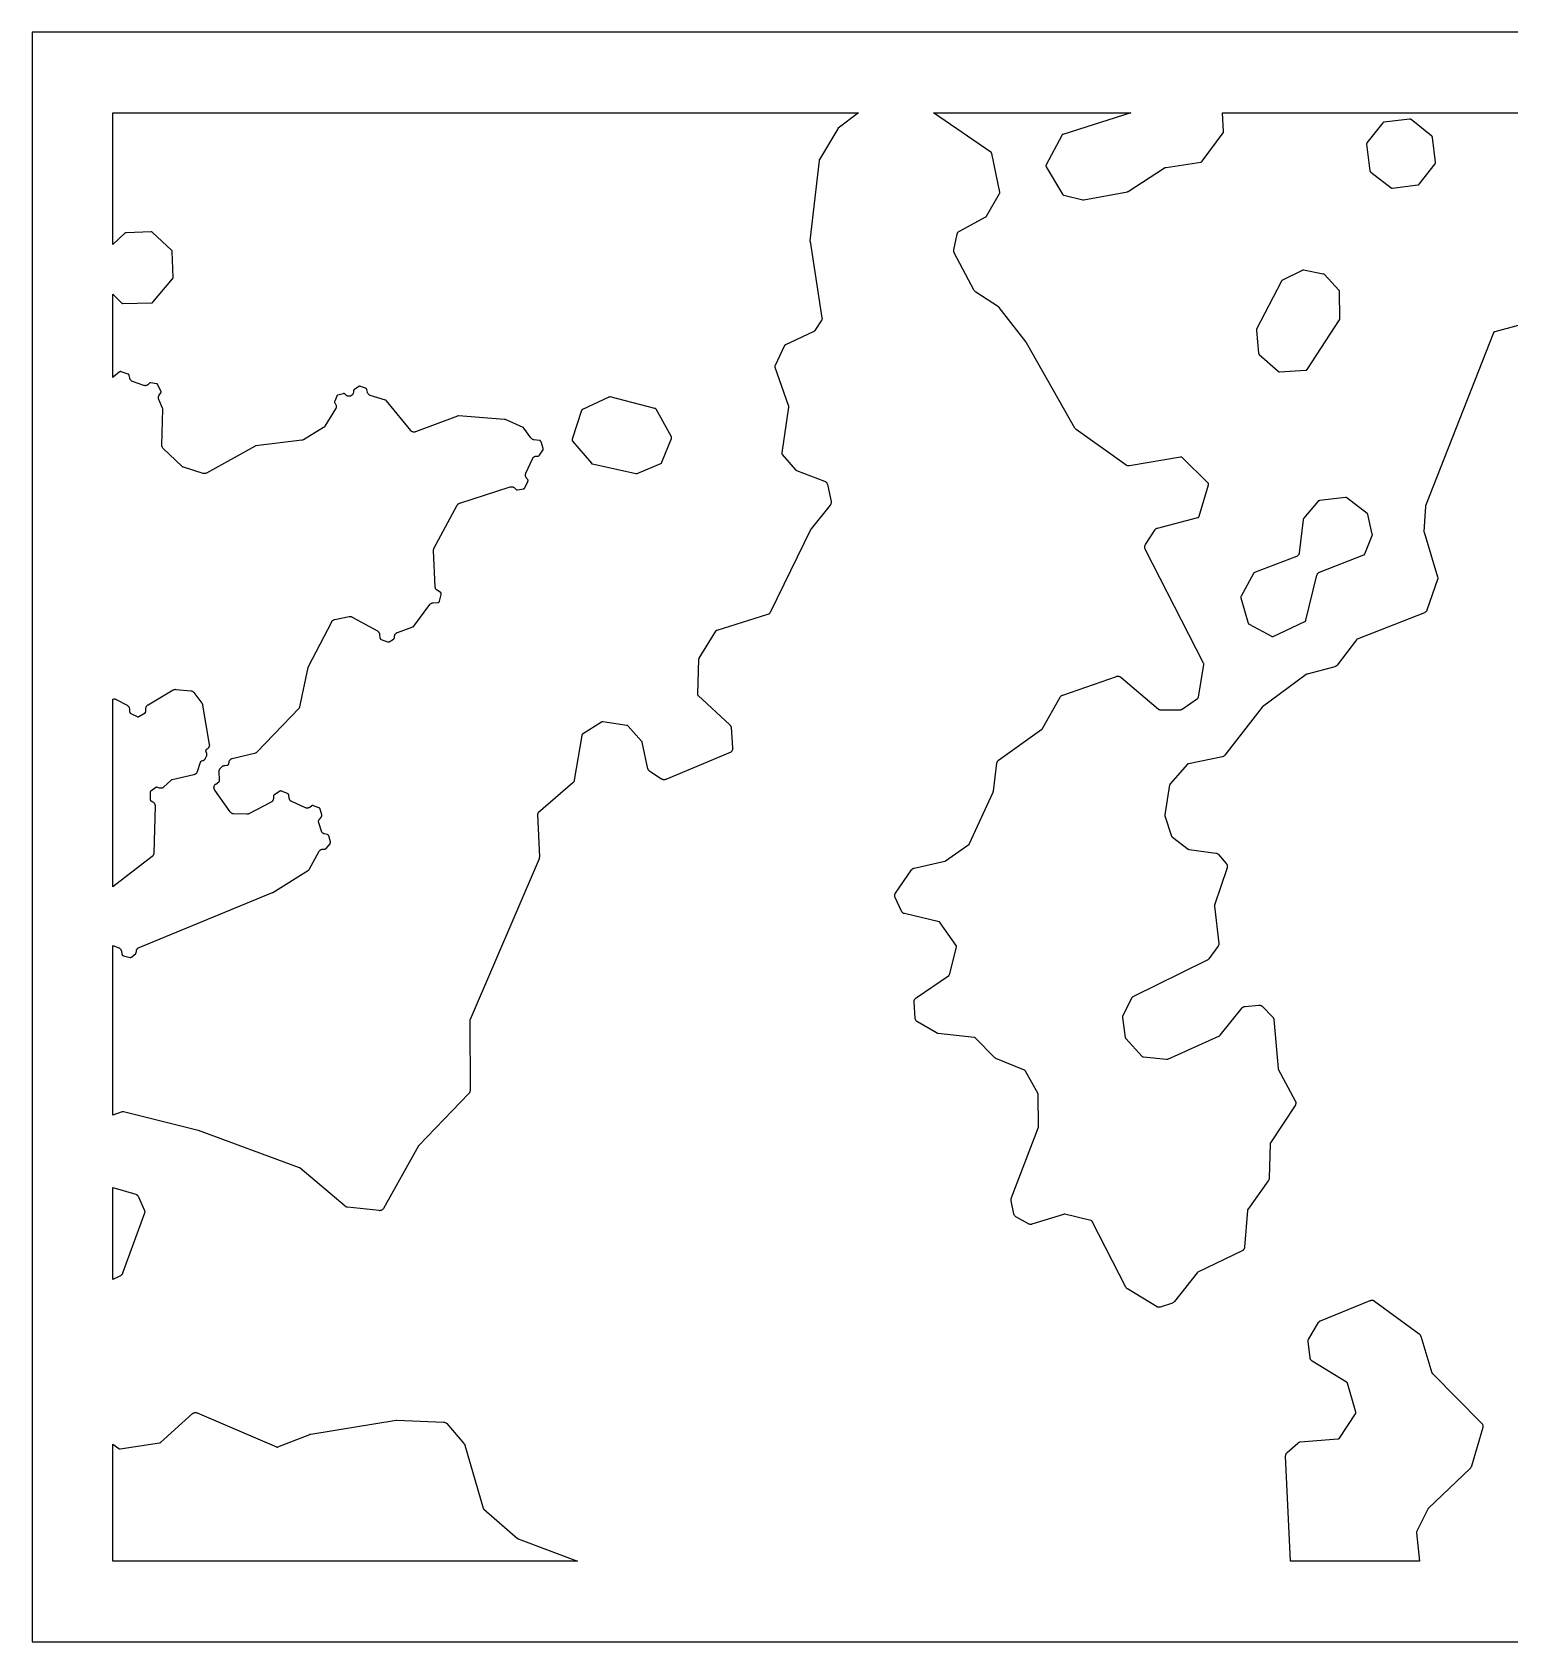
# Model space of a CAD drawing. Header units: metres. Extents: x 0 to 400, y 0 to 239.
# Drawn here: x 0 to 219.8, y 0 to 239.3 of the extents above; entities that cross this region are included whole.
import ezdxf

# ---------------------------------------------------------------- set-up
doc = ezdxf.new("R2010")
doc.units = ezdxf.units.M

msp = doc.modelspace()

# ---------------------------------------------------------------- linework, layer by layer
for points in [[(0, 239.28), (0, 0), (400, 0), (400, 239.28), (0, 239.28)], [(119.827, 224.938), (119.805, 224.906), (117.073, 220.345), (117.052, 220.305), (117.042, 220.28), (117.035, 220.256), (117.028, 220.214), (115.681, 208.241), (115.679, 208.204), (115.679, 208.184), (115.683, 208.147), (117.466, 196.83), (117.473, 196.77), (117.474, 196.709), (117.469, 196.649), (117.459, 196.589), (117.443, 196.531), (117.422, 196.474), (117.395, 196.419), (117.364, 196.368), (116.411, 194.95), (116.376, 194.902), (116.337, 194.858), (116.294, 194.818), (116.247, 194.782), (116.198, 194.75), (116.145, 194.723), (112.048, 192.825), (112.012, 192.807), (111.993, 192.794), (111.972, 192.777), (111.956, 192.761), (111.941, 192.743), (111.926, 192.721), (111.907, 192.685), (110.479, 189.71), (110.463, 189.673), (110.457, 189.656), (110.452, 189.628), (110.449, 189.602), (110.449, 189.58), (110.451, 189.555), (110.456, 189.532), (110.468, 189.491), (112.449, 183.846), (112.467, 183.786), (112.479, 183.724), (112.485, 183.662), (112.485, 183.6), (112.479, 183.538), (111.493, 176.752), (111.489, 176.714), (111.489, 176.689), (111.491, 176.665), (111.496, 176.641), (111.502, 176.619), (111.511, 176.598), (111.523, 176.575), (111.537, 176.552), (111.561, 176.521), (113.537, 174.229), (113.566, 174.199), (113.587, 174.181), (113.606, 174.167), (113.626, 174.156), (113.663, 174.14), (117.864, 172.529), (117.923, 172.503), (117.979, 172.471), (118.031, 172.434), (118.08, 172.392), (118.124, 172.345), (118.164, 172.295), (118.198, 172.24), (118.226, 172.182), (118.249, 172.122), (118.266, 172.06), (118.814, 169.507), (118.824, 169.444), (118.828, 169.38), (118.826, 169.316), (118.817, 169.252), (118.802, 169.19), (118.781, 169.129), (118.754, 169.071), (118.722, 169.016), (118.684, 168.964), (115.855, 165.463), (115.829, 165.426), (115.806, 165.386), (109.755, 153.03), (109.723, 152.972), (109.685, 152.918), (109.642, 152.868), (109.594, 152.823), (109.542, 152.782), (109.486, 152.748), (109.427, 152.719), (109.365, 152.696), (101.812, 150.356), (101.772, 150.341), (101.749, 150.33), (101.727, 150.316), (101.708, 150.302), (101.688, 150.283), (101.671, 150.262), (101.647, 150.229), (99.164, 146.216), (99.144, 146.179), (99.134, 146.156), (99.126, 146.129), (99.121, 146.101), (99.117, 146.06), (98.958, 140.876), (98.959, 140.834), (98.962, 140.809), (98.966, 140.789), (98.974, 140.764), (98.984, 140.74), (98.994, 140.722), (99.008, 140.701), (99.024, 140.681), (99.051, 140.654), (103.748, 136.326), (103.791, 136.282), (103.829, 136.235), (103.863, 136.184), (103.892, 136.131), (103.916, 136.075), (103.935, 136.017), (103.948, 135.957), (103.955, 135.897), (104.181, 132.838), (104.183, 132.776), (104.178, 132.713), (104.168, 132.652), (104.152, 132.592), (104.13, 132.534), (104.103, 132.478), (104.07, 132.425), (104.033, 132.375), (103.991, 132.329), (103.944, 132.288), (103.894, 132.251), (103.841, 132.219), (103.785, 132.192), (94.22, 128.195), (94.161, 128.174), (94.1, 128.158), (94.038, 128.149), (93.975, 128.145), (93.912, 128.148), (93.85, 128.156), (93.789, 128.171), (93.73, 128.191), (93.672, 128.217), (93.618, 128.249), (91.868, 129.381), (91.817, 129.418), (91.769, 129.46), (91.726, 129.506), (91.687, 129.556), (91.654, 129.61), (91.626, 129.666), (91.604, 129.725), (91.587, 129.786), (90.719, 133.749), (90.708, 133.79), (90.7, 133.811), (90.687, 133.836), (90.673, 133.859), (90.647, 133.89), (88.628, 136.127), (88.598, 136.157), (88.578, 136.173), (88.563, 136.184), (88.54, 136.195), (88.514, 136.206), (88.489, 136.214), (88.451, 136.222), (84.876, 136.767), (84.832, 136.771), (84.807, 136.771), (84.782, 136.768), (84.756, 136.763), (84.73, 136.755), (84.709, 136.745), (84.673, 136.724), (81.866, 134.939), (81.835, 134.918), (81.818, 134.903), (81.803, 134.888), (81.788, 134.869), (81.773, 134.847), (81.763, 134.829), (81.754, 134.807), (81.747, 134.784), (81.738, 134.745), (80.625, 128.08), (80.612, 128.018), (80.592, 127.957), (80.566, 127.899), (80.535, 127.843), (80.499, 127.791), (80.457, 127.742), (80.411, 127.698), (75.267, 123.222), (75.238, 123.193), (75.222, 123.174), (75.206, 123.151), (75.195, 123.131), (75.186, 123.11), (75.177, 123.082), (75.172, 123.06), (75.17, 123.036), (75.169, 122.993), (75.429, 116.684), (75.429, 116.626), (75.424, 116.568), (75.413, 116.511), (75.398, 116.456), (75.378, 116.402), (65.125, 92.504), (65.11, 92.464), (65.104, 92.439), (65.1, 92.415), (65.098, 92.374), (65.127, 81.973), (65.124, 81.911), (65.115, 81.849), (65.101, 81.789), (65.081, 81.73), (65.055, 81.674), (65.024, 81.62), (64.988, 81.569), (64.947, 81.523), (57.528, 73.785), (57.506, 73.76), (57.493, 73.742), (57.473, 73.711), (52.242, 64.42), (52.208, 64.367), (52.17, 64.317), (52.127, 64.271), (52.079, 64.23), (52.028, 64.193), (51.974, 64.162), (51.916, 64.136), (51.857, 64.115), (51.796, 64.101), (51.733, 64.092), (51.67, 64.09), (51.608, 64.094), (46.902, 64.601), (46.838, 64.611), (46.776, 64.627), (46.716, 64.649), (46.658, 64.678), (46.603, 64.711), (46.552, 64.751), (39.856, 70.422), (39.828, 70.443), (39.805, 70.457), (39.787, 70.467), (39.756, 70.48), (24.752, 76.01), (24.691, 76.03), (13.567, 78.771), (13.526, 78.778), (13.501, 78.781), (13.479, 78.781), (13.453, 78.779), (13.432, 78.775), (13.395, 78.763), (12, 78.28), (12, 103.535), (12.871, 103.175), (12.929, 103.147), (12.984, 103.114), (13.036, 103.075), (13.084, 103.032), (13.127, 102.984), (13.165, 102.932), (13.197, 102.876), (13.224, 102.817), (13.245, 102.756), (13.26, 102.693), (13.35, 102.207), (13.358, 102.171), (13.366, 102.15), (13.376, 102.126), (13.387, 102.106), (13.402, 102.086), (13.418, 102.067), (13.436, 102.05), (13.453, 102.036), (13.472, 102.024), (13.495, 102.012), (13.519, 102.002), (13.558, 101.991), (14.554, 101.749), (14.593, 101.742), (14.621, 101.739), (14.645, 101.739), (14.669, 101.741), (14.691, 101.746), (14.711, 101.752), (14.737, 101.763), (14.761, 101.776), (14.78, 101.788), (14.81, 101.813), (15.397, 102.342), (15.425, 102.37), (15.441, 102.39), (15.455, 102.411), (15.467, 102.431), (15.476, 102.452), (15.483, 102.474), (15.488, 102.499), (15.491, 102.525), (15.492, 102.561), (15.491, 102.586), (15.491, 102.652), (15.498, 102.718), (15.512, 102.783), (15.533, 102.845), (15.559, 102.906), (15.592, 102.963), (15.631, 103.017), (15.674, 103.067), (15.723, 103.111), (15.775, 103.151), (15.832, 103.185), (15.892, 103.213), (35.744, 111.373), (35.775, 111.387), (35.803, 111.403), (41.101, 114.699), (41.136, 114.723), (41.153, 114.737), (41.17, 114.755), (41.186, 114.776), (41.208, 114.812), (42.701, 117.52), (42.733, 117.572), (42.77, 117.622), (42.812, 117.667), (42.858, 117.709), (42.907, 117.745), (42.96, 117.777), (43.016, 117.804), (43.074, 117.825), (43.134, 117.841), (43.195, 117.851), (43.256, 117.855), (43.318, 117.853), (43.485, 117.84), (43.525, 117.839), (43.547, 117.84), (43.572, 117.844), (43.596, 117.851), (43.62, 117.86), (43.642, 117.87), (43.66, 117.881), (43.68, 117.896), (43.696, 117.911), (43.723, 117.941), (44.304, 118.648), (44.329, 118.681), (44.342, 118.703), (44.352, 118.724), (44.361, 118.747), (44.366, 118.769), (44.37, 118.792), (44.371, 118.816), (44.37, 118.844), (44.367, 118.867), (44.358, 118.903), (44.096, 119.806), (44.083, 119.843), (44.073, 119.865), (44.061, 119.887), (44.046, 119.907), (44.031, 119.925), (44.013, 119.941), (43.996, 119.955), (43.974, 119.969), (43.951, 119.98), (43.932, 119.987), (43.892, 119.998), (43.486, 120.091), (43.428, 120.108), (43.371, 120.13), (43.316, 120.157), (43.264, 120.189), (43.215, 120.226), (43.17, 120.267), (43.13, 120.312), (43.093, 120.361), (43.062, 120.414), (43.035, 120.469), (43.014, 120.526), (42.629, 121.731), (42.613, 121.79), (42.603, 121.851), (42.598, 121.913), (42.6, 121.974), (42.607, 122.035), (42.62, 122.096), (42.639, 122.154), (42.663, 122.211), (42.693, 122.265), (42.727, 122.316), (42.766, 122.364), (43.026, 122.649), (43.053, 122.682), (43.066, 122.702), (43.078, 122.724), (43.087, 122.747), (43.094, 122.773), (43.099, 122.801), (43.101, 122.826), (43.1, 122.852), (43.097, 122.876), (43.087, 122.917), (42.827, 123.795), (42.812, 123.836), (42.801, 123.86), (42.79, 123.878), (42.773, 123.901), (42.754, 123.921), (42.736, 123.937), (42.715, 123.952), (42.694, 123.964), (42.654, 123.981), (41.844, 124.29), (41.806, 124.302), (41.78, 124.308), (41.756, 124.311), (41.734, 124.311), (41.71, 124.309), (41.686, 124.305), (41.66, 124.298), (41.638, 124.29), (41.619, 124.28), (41.583, 124.257), (41.275, 124.042), (41.224, 124.009), (41.169, 123.982), (41.112, 123.959), (41.053, 123.942), (40.993, 123.931), (40.932, 123.926), (40.871, 123.926), (40.81, 123.932), (40.75, 123.943), (40.692, 123.961), (40.635, 123.983), (38.596, 124.913), (38.538, 124.944), (38.483, 124.979), (38.433, 125.02), (38.386, 125.066), (38.345, 125.117), (38.308, 125.171), (38.278, 125.229), (38.253, 125.29), (38.235, 125.352), (38.223, 125.417), (38.162, 125.866), (38.155, 125.905), (38.147, 125.933), (38.14, 125.951), (38.13, 125.971), (38.114, 125.996), (38.101, 126.014), (38.087, 126.029), (38.068, 126.046), (38.051, 126.058), (38.03, 126.071), (37.992, 126.089), (37.09, 126.467), (37.055, 126.48), (37.032, 126.486), (37.006, 126.49), (36.984, 126.491), (36.958, 126.49), (36.937, 126.488), (36.913, 126.482), (36.887, 126.474), (36.868, 126.465), (36.834, 126.446), (36.019, 125.931), (35.986, 125.908), (35.968, 125.892), (35.949, 125.873), (35.934, 125.853), (35.922, 125.835), (35.91, 125.811), (35.902, 125.79), (35.896, 125.767), (35.891, 125.738), (35.887, 125.698), (35.88, 125.377), (35.875, 125.314), (35.865, 125.252), (35.848, 125.192), (35.826, 125.133), (35.798, 125.077), (35.765, 125.023), (35.727, 124.973), (35.684, 124.927), (35.637, 124.886), (35.586, 124.849), (35.531, 124.817), (32.223, 123.093), (32.163, 123.066), (32.1, 123.044), (32.035, 123.03), (31.969, 123.022), (31.902, 123.02), (29.956, 123.086), (29.89, 123.092), (29.825, 123.104), (29.761, 123.123), (29.7, 123.149), (29.641, 123.18), (29.586, 123.218), (29.536, 123.26), (29.489, 123.308), (29.448, 123.36), (27.156, 126.609), (27.123, 126.663), (27.094, 126.72), (27.071, 126.779), (27.054, 126.84), (27.043, 126.902), (27.038, 126.966), (27.04, 127.029), (27.047, 127.092), (27.061, 127.154), (27.081, 127.214), (27.106, 127.273), (27.137, 127.328), (27.174, 127.38), (27.215, 127.428), (27.261, 127.472), (27.311, 127.511), (27.753, 127.826), (27.786, 127.851), (27.804, 127.869), (27.82, 127.888), (27.833, 127.907), (27.845, 127.929), (27.856, 127.953), (27.864, 127.979), (27.869, 128.003), (27.871, 128.028), (27.871, 128.07), (27.803, 129.376), (27.803, 129.437), (27.808, 129.498), (27.819, 129.559), (27.836, 129.617), (27.858, 129.674), (27.886, 129.729), (27.919, 129.781), (27.956, 129.829), (27.998, 129.874), (28.235, 130.105), (28.28, 130.145), (28.328, 130.181), (28.38, 130.212), (28.434, 130.238), (28.491, 130.259), (28.549, 130.274), (28.609, 130.284), (28.669, 130.289), (28.972, 130.297), (29.01, 130.3), (29.036, 130.305), (29.059, 130.312), (29.082, 130.321), (29.107, 130.333), (29.126, 130.346), (29.145, 130.36), (29.164, 130.379), (29.18, 130.398), (29.194, 130.418), (29.205, 130.439), (29.215, 130.461), (29.222, 130.484), (29.231, 130.524), (29.274, 130.783), (29.287, 130.845), (29.306, 130.905), (29.331, 130.963), (29.361, 131.018), (29.397, 131.07), (29.437, 131.118), (29.482, 131.162), (29.532, 131.202), (29.584, 131.236), (29.64, 131.266), (29.698, 131.289), (29.759, 131.307), (33.286, 132.172), (33.323, 132.183), (33.343, 132.191), (33.365, 132.203), (33.386, 132.216), (33.405, 132.231), (33.434, 132.258), (39.75, 138.853), (39.775, 138.882), (39.79, 138.902), (39.802, 138.924), (39.813, 138.946), (39.82, 138.966), (39.83, 139.004), (41.042, 144.818), (41.056, 144.875), (41.076, 144.931), (41.101, 144.984), (44.553, 151.647), (44.585, 151.703), (44.624, 151.756), (44.667, 151.804), (44.715, 151.848), (44.767, 151.887), (44.822, 151.92), (44.881, 151.948), (44.942, 151.97), (45.006, 151.985), (47.168, 152.401), (47.231, 152.41), (47.296, 152.413), (47.36, 152.409), (47.423, 152.399), (47.486, 152.383), (47.546, 152.36), (47.604, 152.332), (51.335, 150.268), (51.388, 150.235), (51.438, 150.197), (51.484, 150.155), (51.525, 150.108), (51.562, 150.057), (51.594, 150.004), (51.621, 149.947), (51.641, 149.888), (51.657, 149.827), (51.666, 149.765), (51.717, 149.253), (51.723, 149.213), (51.731, 149.184), (51.739, 149.161), (51.748, 149.142), (51.761, 149.121), (51.779, 149.098), (51.795, 149.08), (51.812, 149.064), (51.835, 149.048), (51.855, 149.037), (51.892, 149.02), (52.823, 148.651), (52.861, 148.638), (52.883, 148.633), (52.912, 148.63), (52.938, 148.629), (52.959, 148.63), (52.986, 148.635), (53.012, 148.643), (53.034, 148.651), (53.071, 148.67), (53.732, 149.053), (53.768, 149.077), (53.786, 149.091), (53.804, 149.11), (53.822, 149.131), (53.836, 149.152), (53.848, 149.174), (53.857, 149.198), (53.864, 149.221), (53.871, 149.261), (53.908, 149.535), (53.919, 149.598), (53.937, 149.66), (53.961, 149.72), (53.99, 149.777), (54.026, 149.831), (54.066, 149.881), (54.111, 149.927), (54.16, 149.968), (54.214, 150.004), (54.27, 150.035), (54.33, 150.059), (56.62, 150.888), (56.66, 150.905), (56.683, 150.916), (56.699, 150.927), (56.717, 150.943), (56.737, 150.962), (56.762, 150.993), (59.132, 154.193), (59.172, 154.241), (59.216, 154.286), (59.265, 154.326), (59.317, 154.361), (59.372, 154.391), (59.43, 154.415), (59.49, 154.434), (59.552, 154.447), (59.614, 154.454), (60.351, 154.498), (60.392, 154.502), (60.413, 154.507), (60.437, 154.514), (60.462, 154.525), (60.481, 154.535), (60.499, 154.547), (60.52, 154.566), (60.538, 154.583), (60.552, 154.602), (60.568, 154.624), (60.579, 154.646), (60.588, 154.667), (60.599, 154.706), (60.841, 155.705), (60.849, 155.743), (60.851, 155.77), (60.85, 155.798), (60.848, 155.823), (60.842, 155.849), (60.834, 155.871), (60.824, 155.893), (60.81, 155.918), (60.794, 155.939), (60.778, 155.957), (60.761, 155.973), (60.727, 155.998), (60.229, 156.328), (60.18, 156.364), (60.135, 156.404), (60.093, 156.448), (60.056, 156.497), (60.024, 156.548), (59.996, 156.602), (59.974, 156.659), (59.957, 156.717), (59.945, 156.777), (59.94, 156.837), (59.684, 162.193), (59.684, 162.252), (59.689, 162.31), (59.699, 162.367), (59.715, 162.424), (59.735, 162.478), (59.76, 162.531), (63.22, 168.961), (63.252, 169.014), (63.289, 169.064), (63.331, 169.11), (63.376, 169.152), (63.426, 169.189), (63.479, 169.222), (63.534, 169.249), (63.592, 169.271), (71.098, 171.687), (71.162, 171.704), (71.227, 171.714), (71.293, 171.718), (71.359, 171.715), (71.425, 171.705), (71.489, 171.689), (71.551, 171.666), (71.61, 171.637), (71.666, 171.603), (71.718, 171.562), (71.766, 171.517), (71.936, 171.338), (71.966, 171.31), (71.986, 171.294), (72.008, 171.28), (72.027, 171.271), (72.049, 171.262), (72.076, 171.255), (72.101, 171.251), (72.126, 171.249), (72.148, 171.249), (72.188, 171.254), (73.077, 171.409), (73.114, 171.417), (73.138, 171.425), (73.164, 171.436), (73.181, 171.445), (73.201, 171.46), (73.222, 171.476), (73.237, 171.492), (73.252, 171.51), (73.266, 171.531), (73.285, 171.567), (73.721, 172.476), (73.736, 172.514), (73.743, 172.535), (73.748, 172.562), (73.751, 172.587), (73.751, 172.608), (73.748, 172.637), (73.744, 172.661), (73.738, 172.681), (73.729, 172.703), (73.716, 172.727), (73.693, 172.762), (73.482, 173.054), (73.448, 173.106), (73.419, 173.161), (73.396, 173.218), (73.378, 173.278), (73.366, 173.339), (73.36, 173.401), (73.36, 173.463), (73.365, 173.525), (73.377, 173.586), (73.395, 173.646), (73.418, 173.703), (74.412, 175.877), (74.441, 175.935), (74.476, 175.988), (74.517, 176.039), (74.562, 176.084), (74.611, 176.126), (74.665, 176.162), (74.721, 176.192), (74.78, 176.217), (74.842, 176.236), (74.905, 176.249), (74.969, 176.255), (75.216, 176.267), (75.257, 176.272), (75.281, 176.276), (75.306, 176.284), (75.331, 176.295), (75.351, 176.305), (75.372, 176.32), (75.393, 176.338), (75.41, 176.355), (75.435, 176.388), (75.956, 177.121), (75.978, 177.154), (75.99, 177.179), (76, 177.206), (76.006, 177.228), (76.01, 177.252), (76.011, 177.281), (76.01, 177.306), (76.006, 177.331), (75.996, 177.372), (75.676, 178.389), (75.662, 178.425), (75.65, 178.452), (75.639, 178.47), (75.626, 178.487), (75.609, 178.507), (75.592, 178.522), (75.572, 178.538), (75.553, 178.549), (75.533, 178.559), (75.51, 178.568), (75.486, 178.575), (75.448, 178.581), (74.632, 178.689), (74.566, 178.701), (74.503, 178.719), (74.441, 178.744), (74.382, 178.776), (74.327, 178.813), (74.276, 178.855), (74.23, 178.903), (74.188, 178.955), (73.136, 180.431), (73.107, 180.467), (73.087, 180.487), (73.066, 180.504), (73.046, 180.517), (73.007, 180.536), (70.386, 181.684), (70.343, 181.7), (70.319, 181.706), (70.271, 181.712), (63.386, 182.229), (63.339, 182.23), (63.312, 182.228), (63.288, 182.223), (63.245, 182.21), (57.027, 179.865), (56.968, 179.846), (56.907, 179.832), (56.845, 179.825), (56.783, 179.823), (56.721, 179.828), (56.66, 179.838), (56.6, 179.854), (56.541, 179.876), (56.486, 179.903), (56.433, 179.936), (56.383, 179.973), (56.337, 180.015), (56.296, 180.062), (52.698, 184.474), (52.67, 184.504), (52.649, 184.524), (52.629, 184.539), (52.608, 184.552), (52.59, 184.561), (52.553, 184.575), (50.286, 185.294), (50.229, 185.316), (50.174, 185.342), (50.122, 185.374), (50.072, 185.41), (50.027, 185.451), (49.986, 185.495), (49.949, 185.544), (49.917, 185.596), (49.889, 185.65), (49.867, 185.707), (49.851, 185.766), (49.759, 186.16), (49.748, 186.199), (49.738, 186.226), (49.725, 186.25), (49.714, 186.267), (49.698, 186.287), (49.678, 186.306), (49.659, 186.322), (49.64, 186.335), (49.617, 186.347), (49.578, 186.363), (48.824, 186.623), (48.786, 186.635), (48.766, 186.639), (48.739, 186.641), (48.711, 186.64), (48.687, 186.638), (48.664, 186.633), (48.641, 186.625), (48.617, 186.615), (48.582, 186.595), (47.927, 186.181), (47.897, 186.16), (47.881, 186.146), (47.863, 186.127), (47.846, 186.107), (47.833, 186.088), (47.824, 186.07), (47.814, 186.047), (47.807, 186.026), (47.802, 186.002), (47.797, 185.96), (47.782, 185.759), (47.775, 185.697), (47.761, 185.636), (47.742, 185.576), (47.717, 185.519), (47.687, 185.464), (47.651, 185.413), (47.611, 185.365), (47.566, 185.321), (47.517, 185.282), (47.465, 185.248), (47.409, 185.219), (47.351, 185.195), (47.292, 185.177), (47.23, 185.165), (47.168, 185.159), (47.105, 185.159), (47.043, 185.165), (46.982, 185.177), (46.922, 185.195), (46.864, 185.218), (46.808, 185.247), (46.756, 185.281), (46.707, 185.32), (46.529, 185.478), (46.498, 185.503), (46.477, 185.516), (46.453, 185.529), (46.431, 185.538), (46.411, 185.544), (46.387, 185.548), (46.358, 185.551), (46.337, 185.551), (46.313, 185.548), (46.27, 185.54), (45.483, 185.338), (45.444, 185.326), (45.424, 185.318), (45.404, 185.307), (45.38, 185.292), (45.364, 185.279), (45.348, 185.264), (45.332, 185.244), (45.319, 185.226), (45.307, 185.205), (45.291, 185.17), (44.992, 184.418), (44.978, 184.376), (44.972, 184.351), (44.97, 184.329), (44.969, 184.302), (44.972, 184.272), (44.976, 184.248), (44.983, 184.228), (44.994, 184.201), (45.015, 184.162), (45.132, 183.973), (45.164, 183.916), (45.19, 183.856), (45.209, 183.793), (45.223, 183.729), (45.229, 183.664), (45.229, 183.599), (45.223, 183.534), (45.21, 183.47), (45.19, 183.407), (45.165, 183.347), (45.133, 183.29), (43.54, 180.717), (43.505, 180.666), (43.466, 180.619), (43.422, 180.576), (43.375, 180.537), (43.324, 180.503), (40.344, 178.705), (40.284, 178.673), (40.221, 178.648), (40.156, 178.629), (40.089, 178.617), (33.262, 177.772), (33.225, 177.765), (33.203, 177.759), (33.18, 177.751), (33.145, 177.733), (25.915, 173.747), (25.856, 173.718), (25.795, 173.695), (25.732, 173.679), (25.667, 173.669), (25.602, 173.666), (25.537, 173.669), (25.472, 173.679), (25.409, 173.695), (22.517, 174.597), (22.461, 174.618), (22.407, 174.643), (22.355, 174.674), (22.306, 174.709), (22.261, 174.748), (19.481, 177.416), (19.435, 177.466), (19.394, 177.519), (19.359, 177.577), (19.331, 177.638), (19.308, 177.701), (19.293, 177.767), (19.284, 177.834), (19.282, 177.901), (19.422, 183.256), (19.42, 183.299), (19.416, 183.326), (19.409, 183.356), (19.393, 183.399), (18.827, 184.697), (18.805, 184.754), (18.789, 184.813), (18.778, 184.874), (18.773, 184.935), (18.774, 184.996), (18.781, 185.057), (18.793, 185.118), (18.812, 185.176), (18.835, 185.233), (18.864, 185.287), (18.898, 185.338), (19.125, 185.649), (19.147, 185.682), (19.157, 185.703), (19.167, 185.727), (19.174, 185.75), (19.178, 185.774), (19.181, 185.802), (19.181, 185.825), (19.179, 185.847), (19.173, 185.875), (19.166, 185.897), (19.151, 185.932), (18.704, 186.855), (18.684, 186.892), (18.67, 186.913), (18.657, 186.929), (18.641, 186.945), (18.62, 186.962), (18.602, 186.974), (18.582, 186.986), (18.56, 186.995), (18.536, 187.003), (18.497, 187.012), (17.672, 187.155), (17.63, 187.16), (17.604, 187.161), (17.582, 187.16), (17.558, 187.156), (17.535, 187.15), (17.51, 187.14), (17.488, 187.13), (17.47, 187.119), (17.452, 187.106), (17.422, 187.078), (17.262, 186.918), (17.213, 186.874), (17.159, 186.835), (17.102, 186.802), (17.042, 186.775), (16.979, 186.754), (16.915, 186.739), (16.849, 186.732), (16.783, 186.73), (16.717, 186.736), (16.653, 186.748), (16.589, 186.767), (14.944, 187.348), (14.883, 187.373), (14.824, 187.405), (14.769, 187.443), (14.718, 187.486), (14.671, 187.534), (14.63, 187.586), (14.595, 187.642), (14.565, 187.702), (14.542, 187.765), (14.525, 187.829), (14.44, 188.246), (14.431, 188.283), (14.422, 188.306), (14.413, 188.327), (14.401, 188.346), (14.386, 188.366), (14.369, 188.386), (14.352, 188.402), (14.336, 188.415), (14.313, 188.429), (14.291, 188.44), (14.257, 188.453), (13.214, 188.804), (13.176, 188.815), (13.152, 188.819), (13.126, 188.821), (13.1, 188.82), (13.075, 188.817), (13.051, 188.812), (13.026, 188.803), (13.006, 188.794), (12.982, 188.78), (12.948, 188.755), (12.073, 188.045), (12.043, 188.019), (12.029, 188.003), (12.013, 187.982), (12, 187.961), (12, 200.353), (13.288, 199.056), (13.319, 199.028), (13.343, 199.01), (13.364, 198.997), (13.386, 198.987), (13.41, 198.979), (13.434, 198.973), (13.46, 198.97), (13.502, 198.968), (17.738, 199.048), (17.778, 199.05), (17.801, 199.054), (17.826, 199.061), (17.847, 199.068), (17.866, 199.077), (17.889, 199.091), (17.908, 199.105), (17.927, 199.121), (17.952, 199.148), (20.88, 202.593), (20.904, 202.624), (20.919, 202.647), (20.929, 202.667), (20.937, 202.686), (20.944, 202.71), (20.948, 202.732), (20.951, 202.756), (20.952, 202.797), (20.823, 206.67), (20.819, 206.71), (20.814, 206.739), (20.807, 206.762), (20.799, 206.782), (20.787, 206.806), (20.772, 206.829), (20.758, 206.847), (20.731, 206.874), (17.892, 209.515), (17.862, 209.541), (17.844, 209.553), (17.822, 209.565), (17.797, 209.576), (17.775, 209.583), (17.752, 209.588), (17.727, 209.59), (17.687, 209.591), (13.965, 209.462), (13.925, 209.459), (13.901, 209.454), (13.877, 209.447), (13.855, 209.438), (13.829, 209.424), (13.806, 209.408), (13.776, 209.382), (12, 207.719), (12, 227.28), (122.876, 227.28), (119.89, 225), (119.858, 224.973), (119.842, 224.956), (119.827, 224.938)], [(202.216, 216.087), (202.237, 216.082), (202.263, 216.079), (202.289, 216.079), (202.328, 216.082), (206.085, 216.567), (206.124, 216.575), (206.149, 216.582), (206.175, 216.592), (206.194, 216.601), (206.213, 216.614), (206.235, 216.631), (206.253, 216.648), (206.279, 216.678), (208.65, 219.724), (208.672, 219.755), (208.684, 219.776), (208.696, 219.803), (208.703, 219.824), (208.708, 219.846), (208.711, 219.872), (208.711, 219.894), (208.708, 219.935), (208.252, 223.645), (208.245, 223.684), (208.238, 223.708), (208.23, 223.731), (208.219, 223.753), (208.206, 223.774), (208.191, 223.793), (208.175, 223.81), (208.143, 223.838), (205.072, 226.286), (205.036, 226.311), (205.015, 226.323), (204.993, 226.333), (204.968, 226.342), (204.946, 226.347), (204.92, 226.35), (204.898, 226.351), (204.857, 226.348), (201.076, 225.922), (201.037, 225.915), (201.014, 225.909), (200.989, 225.9), (200.968, 225.89), (200.947, 225.876), (200.926, 225.861), (200.91, 225.845), (200.883, 225.815), (198.522, 222.829), (198.498, 222.794), (198.485, 222.773), (198.477, 222.753), (198.468, 222.727), (198.462, 222.7), (198.459, 222.677), (198.459, 222.652), (198.462, 222.612), (198.967, 218.685), (198.975, 218.645), (198.982, 218.619), (198.991, 218.597), (199.002, 218.575), (199.016, 218.554), (199.03, 218.536), (199.048, 218.517), (199.08, 218.489), (202.111, 216.142), (202.146, 216.118), (202.169, 216.105), (202.191, 216.095), (202.216, 216.087)], [(189.505, 189.052), (189.527, 189.064), (189.547, 189.076), (189.566, 189.09), (189.581, 189.105), (189.596, 189.122), (189.619, 189.154), (194.432, 196.508), (194.452, 196.543), (194.463, 196.566), (194.471, 196.591), (194.477, 196.616), (194.48, 196.639), (194.482, 196.679), (194.422, 200.759), (194.42, 200.796), (194.416, 200.819), (194.411, 200.841), (194.402, 200.865), (194.393, 200.887), (194.382, 200.904), (194.368, 200.924), (194.344, 200.953), (192.194, 203.241), (192.163, 203.272), (192.146, 203.285), (192.123, 203.299), (192.096, 203.312), (192.069, 203.321), (192.028, 203.332), (189.074, 203.885), (189.035, 203.89), (189.01, 203.891), (188.986, 203.89), (188.962, 203.887), (188.941, 203.882), (188.921, 203.875), (188.887, 203.86), (185.934, 202.393), (185.896, 202.372), (185.872, 202.355), (185.853, 202.338), (185.838, 202.322), (185.821, 202.298), (185.798, 202.26), (182.104, 195.121), (182.086, 195.082), (182.078, 195.059), (182.073, 195.038), (182.07, 195.014), (182.069, 194.987), (182.071, 194.948), (182.407, 191.57), (182.413, 191.534), (182.418, 191.511), (182.426, 191.488), (182.436, 191.467), (182.448, 191.445), (182.459, 191.429), (182.475, 191.411), (182.504, 191.381), (185.289, 188.874), (185.321, 188.848), (185.343, 188.834), (185.364, 188.822), (185.387, 188.813), (185.411, 188.806), (185.433, 188.802), (185.459, 188.799), (185.5, 188.8), (189.403, 189.028), (189.439, 189.032), (189.46, 189.036), (189.482, 189.043), (189.505, 189.052)], [(81.77, 183.135), (81.756, 183.117), (81.743, 183.098), (81.732, 183.075), (81.716, 183.034), (80.306, 178.773), (80.295, 178.733), (80.291, 178.709), (80.289, 178.685), (80.29, 178.657), (80.293, 178.632), (80.299, 178.61), (80.309, 178.581), (80.319, 178.56), (80.333, 178.537), (80.359, 178.503), (83.167, 175.189), (83.193, 175.161), (83.21, 175.146), (83.23, 175.132), (83.251, 175.119), (83.272, 175.108), (83.293, 175.101), (83.331, 175.09), (89.769, 173.668), (89.811, 173.661), (89.836, 173.659), (89.861, 173.66), (89.89, 173.664), (89.915, 173.67), (89.954, 173.684), (93.513, 175.181), (93.548, 175.198), (93.571, 175.212), (93.592, 175.228), (93.609, 175.243), (93.626, 175.262), (93.642, 175.285), (93.654, 175.306), (93.671, 175.342), (95.078, 178.89), (95.091, 178.928), (95.097, 178.956), (95.1, 178.98), (95.101, 179.003), (95.1, 179.028), (95.095, 179.053), (95.089, 179.076), (95.08, 179.1), (95.062, 179.138), (92.798, 183.218), (92.777, 183.252), (92.761, 183.273), (92.741, 183.294), (92.723, 183.309), (92.704, 183.322), (92.68, 183.336), (92.657, 183.346), (92.617, 183.358), (85.976, 185.051), (85.936, 185.059), (85.915, 185.061), (85.889, 185.061), (85.864, 185.059), (85.84, 185.054), (85.818, 185.048), (85.78, 185.032), (81.865, 183.204), (81.829, 183.185), (81.813, 183.174), (81.791, 183.155), (81.77, 183.135)], [(179.75, 155.316), (179.749, 155.294), (179.75, 155.269), (179.754, 155.241), (179.763, 155.202), (180.864, 151.444), (180.876, 151.409), (180.886, 151.386), (180.902, 151.36), (180.916, 151.341), (180.931, 151.323), (180.949, 151.307), (180.967, 151.293), (181.003, 151.271), (184.317, 149.475), (184.351, 149.459), (184.373, 149.451), (184.397, 149.445), (184.421, 149.44), (184.442, 149.439), (184.465, 149.439), (184.49, 149.442), (184.51, 149.446), (184.533, 149.453), (184.571, 149.469), (189.274, 151.666), (189.308, 151.684), (189.328, 151.697), (189.351, 151.716), (189.367, 151.731), (189.381, 151.749), (189.396, 151.772), (189.408, 151.795), (189.417, 151.815), (189.428, 151.854), (191.074, 158.565), (191.091, 158.625), (191.115, 158.682), (191.143, 158.738), (191.177, 158.79), (191.216, 158.838), (191.259, 158.883), (191.306, 158.923), (191.357, 158.959), (191.411, 158.99), (191.468, 159.015), (198.056, 161.579), (198.094, 161.596), (198.117, 161.609), (198.139, 161.625), (198.156, 161.641), (198.175, 161.662), (198.191, 161.683), (198.203, 161.704), (198.22, 161.742), (199.299, 164.473), (199.312, 164.512), (199.317, 164.534), (199.32, 164.561), (199.321, 164.588), (199.32, 164.608), (199.313, 164.647), (198.658, 167.582), (198.648, 167.619), (198.639, 167.642), (198.628, 167.665), (198.615, 167.685), (198.598, 167.707), (198.582, 167.724), (198.551, 167.749), (195.546, 170.051), (195.514, 170.072), (195.493, 170.084), (195.468, 170.095), (195.446, 170.103), (195.421, 170.108), (195.398, 170.111), (195.375, 170.111), (195.334, 170.109), (191.435, 169.642), (191.398, 169.636), (191.376, 169.63), (191.351, 169.621), (191.329, 169.61), (191.312, 169.6), (191.291, 169.585), (191.273, 169.568), (191.247, 169.54), (189.087, 166.965), (189.064, 166.934), (189.049, 166.909), (189.039, 166.889), (189.031, 166.867), (189.024, 166.842), (189.018, 166.804), (188.443, 161.861), (188.432, 161.798), (188.415, 161.736), (188.393, 161.676), (188.364, 161.618), (188.33, 161.564), (188.29, 161.514), (188.246, 161.467), (188.198, 161.425), (188.145, 161.388), (188.089, 161.357), (188.031, 161.331), (181.786, 158.942), (181.75, 158.926), (181.726, 158.912), (181.703, 158.896), (181.684, 158.879), (181.668, 158.863), (181.654, 158.843), (181.631, 158.807), (179.787, 155.425), (179.769, 155.388), (179.76, 155.365), (179.754, 155.341), (179.75, 155.316)], [(12.192, 140.163), (12.257, 140.16), (12.322, 140.151), (12.385, 140.136), (12.446, 140.114), (12.504, 140.087), (14.123, 139.222), (14.179, 139.188), (14.232, 139.149), (14.28, 139.105), (14.323, 139.056), (14.361, 139.003), (14.394, 138.947), (14.421, 138.887), (14.442, 138.826), (14.456, 138.762), (14.464, 138.697), (14.497, 138.25), (14.502, 138.21), (14.508, 138.182), (14.514, 138.162), (14.523, 138.141), (14.536, 138.119), (14.549, 138.1), (14.566, 138.079), (14.582, 138.062), (14.598, 138.049), (14.62, 138.035), (14.654, 138.016), (15.614, 137.55), (15.651, 137.535), (15.676, 137.527), (15.704, 137.522), (15.727, 137.519), (15.752, 137.519), (15.775, 137.521), (15.797, 137.526), (15.826, 137.534), (15.849, 137.544), (15.883, 137.562), (16.785, 138.105), (16.822, 138.13), (16.843, 138.148), (16.859, 138.164), (16.875, 138.184), (16.889, 138.206), (16.899, 138.226), (16.909, 138.254), (16.916, 138.28), (16.92, 138.304), (16.922, 138.348), (16.922, 138.746), (16.925, 138.807), (16.934, 138.868), (16.948, 138.927), (16.968, 138.985), (16.993, 139.041), (17.023, 139.094), (17.058, 139.144), (17.098, 139.19), (17.142, 139.233), (17.19, 139.271), (17.241, 139.304), (20.976, 141.504), (21.036, 141.536), (21.099, 141.561), (21.165, 141.579), (21.232, 141.59), (21.3, 141.594), (21.367, 141.591), (23.579, 141.377), (23.646, 141.367), (23.711, 141.35), (23.775, 141.327), (23.835, 141.297), (23.892, 141.261), (23.945, 141.219), (23.993, 141.172), (24.036, 141.12), (25.228, 139.524), (25.263, 139.473), (25.292, 139.419), (25.316, 139.363), (25.335, 139.304), (25.348, 139.244), (26.341, 133.391), (26.348, 133.329), (26.35, 133.265), (26.345, 133.202), (26.334, 133.14), (26.317, 133.079), (26.294, 133.02), (26.266, 132.964), (26.232, 132.91), (26.193, 132.861), (26.15, 132.815), (26.102, 132.773), (26.051, 132.737), (25.996, 132.705), (25.952, 132.683), (25.917, 132.663), (25.895, 132.648), (25.877, 132.632), (25.859, 132.613), (25.845, 132.595), (25.831, 132.573), (25.821, 132.554), (25.813, 132.534), (25.805, 132.506), (25.801, 132.484), (25.799, 132.46), (25.8, 132.433), (25.802, 132.409), (25.807, 132.387), (25.819, 132.349), (25.906, 132.111), (25.925, 132.05), (25.938, 131.988), (25.945, 131.926), (25.946, 131.863), (25.94, 131.8), (25.929, 131.737), (25.911, 131.677), (25.888, 131.618), (25.748, 131.311), (25.72, 131.257), (25.687, 131.206), (25.65, 131.158), (25.608, 131.114), (25.562, 131.074), (25.513, 131.038), (25.461, 131.007), (25.406, 130.981), (25.349, 130.961), (25.172, 130.906), (25.134, 130.892), (25.11, 130.881), (25.093, 130.871), (25.075, 130.857), (25.053, 130.838), (25.037, 130.821), (25.025, 130.804), (25.01, 130.781), (25, 130.76), (24.987, 130.727), (24.521, 129.321), (24.497, 129.259), (24.467, 129.2), (24.43, 129.144), (24.388, 129.092), (24.342, 129.045), (24.29, 129.003), (24.234, 128.966), (24.175, 128.936), (24.114, 128.911), (24.05, 128.893), (20.823, 128.16), (20.779, 128.148), (20.755, 128.138), (20.732, 128.126), (20.711, 128.112), (20.679, 128.085), (19.545, 127.046), (19.494, 127.004), (19.44, 126.968), (19.381, 126.937), (19.321, 126.912), (19.258, 126.894), (19.193, 126.882), (19.128, 126.876), (19.062, 126.878), (18.997, 126.885), (18.933, 126.9), (18.87, 126.921), (18.645, 127.009), (18.606, 127.023), (18.587, 127.027), (18.562, 127.03), (18.536, 127.031), (18.51, 127.029), (18.485, 127.025), (18.466, 127.02), (18.442, 127.011), (18.415, 126.998), (18.381, 126.977), (17.659, 126.476), (17.628, 126.452), (17.609, 126.435), (17.595, 126.419), (17.582, 126.401), (17.566, 126.374), (17.556, 126.351), (17.549, 126.333), (17.544, 126.309), (17.54, 126.284), (17.538, 126.245), (17.538, 125.265), (17.54, 125.226), (17.543, 125.203), (17.548, 125.181), (17.557, 125.158), (17.568, 125.133), (17.578, 125.114), (17.591, 125.097), (17.608, 125.077), (17.626, 125.06), (17.641, 125.047), (17.674, 125.027), (17.954, 124.862), (18.007, 124.827), (18.056, 124.788), (18.101, 124.744), (18.141, 124.696), (18.177, 124.644), (18.207, 124.589), (18.232, 124.532), (18.252, 124.472), (18.265, 124.41), (18.272, 124.348), (18.274, 124.285), (18.08, 117.223), (18.075, 117.16), (18.064, 117.097), (18.047, 117.035), (18.023, 116.976), (17.994, 116.919), (17.96, 116.866), (17.921, 116.815), (17.876, 116.769), (17.828, 116.728), (12, 112.228), (12, 140.132), (12.001, 140.132), (12.064, 140.149), (12.128, 140.159), (12.192, 140.163)], [(15.561, 66.449), (15.611, 66.413), (15.657, 66.373), (15.7, 66.328), (15.737, 66.279), (15.77, 66.227), (15.798, 66.173), (16.68, 64.21), (16.703, 64.151), (16.72, 64.091), (16.731, 64.03), (16.737, 63.968), (16.736, 63.905), (16.729, 63.843), (16.716, 63.782), (16.698, 63.722), (13.445, 54.78), (13.421, 54.724), (13.393, 54.67), (13.359, 54.619), (13.321, 54.572), (13.278, 54.528), (13.232, 54.489), (13.181, 54.454), (13.128, 54.424), (12, 53.854), (12, 67.555), (15.395, 66.527), (15.453, 66.507), (15.508, 66.481), (15.561, 66.449)], [(186.459, 27.857), (186.484, 27.915), (186.514, 27.971), (186.549, 28.024), (186.59, 28.073), (186.635, 28.118), (188.222, 29.548), (188.269, 29.587), (188.319, 29.621), (188.372, 29.65), (188.428, 29.674), (188.485, 29.692), (188.545, 29.705), (188.605, 29.713), (194.196, 30.158), (194.235, 30.163), (194.258, 30.168), (194.282, 30.176), (194.305, 30.187), (194.33, 30.201), (194.348, 30.215), (194.366, 30.231), (194.384, 30.25), (194.409, 30.284), (196.831, 33.896), (196.851, 33.93), (196.862, 33.953), (196.87, 33.974), (196.876, 33.999), (196.88, 34.025), (196.881, 34.049), (196.881, 34.073), (196.877, 34.096), (196.868, 34.136), (195.627, 38.435), (195.614, 38.471), (195.605, 38.493), (195.594, 38.512), (195.58, 38.532), (195.564, 38.551), (195.547, 38.568), (195.53, 38.582), (195.499, 38.603), (190.356, 41.737), (190.302, 41.773), (190.252, 41.815), (190.206, 41.862), (190.166, 41.913), (190.13, 41.969), (190.101, 42.027), (190.077, 42.088), (190.06, 42.151), (190.049, 42.215), (189.766, 44.652), (189.762, 44.713), (189.764, 44.775), (189.771, 44.835), (189.784, 44.895), (189.803, 44.953), (189.827, 45.01), (189.856, 45.063), (191.321, 47.474), (191.354, 47.524), (191.391, 47.569), (191.433, 47.612), (191.478, 47.65), (191.526, 47.684), (191.577, 47.714), (191.631, 47.738), (199.008, 50.737), (199.07, 50.759), (199.135, 50.774), (199.2, 50.783), (199.266, 50.785), (199.332, 50.78), (199.397, 50.769), (199.461, 50.75), (199.522, 50.726), (199.581, 50.695), (199.636, 50.659), (206.281, 45.773), (206.327, 45.736), (206.369, 45.695), (206.408, 45.65), (206.442, 45.602), (206.472, 45.55), (206.497, 45.497), (206.517, 45.441), (208.185, 39.999), (208.199, 39.962), (208.208, 39.942), (208.22, 39.922), (208.236, 39.901), (208.263, 39.87), (215.577, 32.489), (215.619, 32.442), (215.656, 32.392), (215.689, 32.338), (215.715, 32.281), (215.737, 32.222), (215.752, 32.162), (215.762, 32.1), (215.765, 32.037), (215.762, 31.974), (215.754, 31.912), (215.739, 31.851), (214.065, 26.121), (214.043, 26.058), (214.014, 25.997), (213.979, 25.939), (213.938, 25.885), (213.892, 25.836), (207.636, 19.822), (207.612, 19.797), (207.598, 19.78), (207.585, 19.76), (207.567, 19.727), (205.901, 16.356), (205.886, 16.321), (205.878, 16.298), (205.873, 16.273), (205.87, 16.25), (205.869, 16.227), (205.871, 16.189), (206.318, 12), (187.169, 12), (186.422, 27.606), (186.422, 27.67), (186.428, 27.733), (186.441, 27.796), (186.459, 27.857)], [(12.968, 28.692), (12.989, 28.686), (13.013, 28.681), (13.038, 28.679), (13.064, 28.679), (13.102, 28.683), (18.913, 29.559), (18.95, 29.566), (18.974, 29.573), (18.999, 29.584), (19.02, 29.595), (19.039, 29.608), (19.069, 29.632), (23.841, 33.918), (23.889, 33.957), (23.94, 33.991), (23.994, 34.02), (24.05, 34.044), (24.109, 34.063), (24.169, 34.075), (24.23, 34.082), (24.291, 34.084), (24.352, 34.079), (24.413, 34.069), (24.472, 34.053), (24.53, 34.031), (36.336, 28.965), (36.373, 28.951), (36.397, 28.945), (36.423, 28.94), (36.448, 28.939), (36.47, 28.939), (36.494, 28.943), (36.521, 28.949), (36.558, 28.962), (41.303, 30.84), (41.369, 30.862), (41.437, 30.877), (54.12, 32.937), (54.185, 32.944), (54.251, 32.944), (61.193, 32.654), (61.258, 32.648), (61.323, 32.636), (61.386, 32.617), (61.446, 32.591), (61.504, 32.56), (61.558, 32.523), (61.609, 32.48), (61.654, 32.433), (64.219, 29.494), (64.262, 29.439), (64.3, 29.379), (64.33, 29.316), (64.353, 29.249), (67.084, 19.875), (67.097, 19.836), (67.107, 19.814), (67.118, 19.794), (67.132, 19.775), (67.148, 19.756), (67.176, 19.73), (72.191, 15.381), (72.222, 15.357), (72.242, 15.344), (72.26, 15.334), (72.294, 15.32), (81.107, 12), (12, 12), (12, 29.389), (12.888, 28.737), (12.921, 28.714), (12.946, 28.702), (12.968, 28.692)]]:
    msp.add_lwpolyline(points, close=True)
msp.add_lwpolyline([(220.99, 195.67), (217.522, 194.748), (217.482, 194.735), (217.459, 194.726), (217.442, 194.717), (217.421, 194.702), (217.402, 194.687), (217.387, 194.672), (217.37, 194.653), (217.358, 194.635), (217.345, 194.613), (217.329, 194.576), (207.231, 168.868), (207.218, 168.829), (207.212, 168.8), (207.207, 168.755), (206.999, 165.059), (206.998, 165.022), (207, 165.001), (207.003, 164.979), (207.013, 164.945), (209.033, 158.308), (209.049, 158.241), (209.059, 158.174), (209.061, 158.106), (209.056, 158.038), (209.044, 157.97), (209.025, 157.905), (207.439, 153.372), (207.415, 153.315), (207.387, 153.26), (207.353, 153.208), (207.315, 153.16), (207.272, 153.115), (207.225, 153.075), (207.175, 153.039), (207.121, 153.009), (207.065, 152.983), (197.071, 149.039), (197.038, 149.025), (197.018, 149.014), (196.996, 148.998), (196.981, 148.987), (196.966, 148.971), (196.939, 148.939), (194.067, 145.186), (194.027, 145.14), (193.984, 145.097), (193.937, 145.059), (193.886, 145.025), (193.833, 144.996), (193.777, 144.972), (193.719, 144.954), (189.612, 143.858), (189.576, 143.847), (189.55, 143.836), (189.53, 143.825), (189.5, 143.805), (182.984, 139.013), (182.953, 138.987), (182.936, 138.971), (182.912, 138.943), (177.396, 131.799), (177.353, 131.749), (177.305, 131.703), (177.253, 131.663), (177.197, 131.628), (177.138, 131.599), (177.076, 131.576), (177.012, 131.56), (171.973, 130.54), (171.938, 130.531), (171.917, 130.524), (171.895, 130.514), (171.875, 130.501), (171.855, 130.487), (171.838, 130.473), (171.811, 130.445), (169.241, 127.528), (169.217, 127.497), (169.204, 127.478), (169.193, 127.458), (169.184, 127.436), (169.177, 127.414), (169.17, 127.376), (168.454, 122.943), (168.449, 122.903), (168.449, 122.88), (168.45, 122.858), (168.454, 122.837), (168.465, 122.799), (169.467, 119.774), (169.48, 119.738), (169.492, 119.716), (169.507, 119.692), (169.52, 119.676), (169.541, 119.654), (169.574, 119.626), (171.944, 117.839), (171.98, 117.815), (172.003, 117.803), (172.025, 117.793), (172.051, 117.786), (172.093, 117.778), (176.031, 117.245), (176.096, 117.233), (176.16, 117.214), (176.222, 117.189), (176.28, 117.157), (176.335, 117.12), (176.386, 117.077), (176.432, 117.029), (177.581, 115.712), (177.619, 115.664), (177.653, 115.613), (177.681, 115.558), (177.704, 115.502), (177.722, 115.443), (177.734, 115.383), (177.74, 115.322), (177.741, 115.261), (177.735, 115.2), (177.724, 115.14), (177.708, 115.081), (175.846, 109.507), (175.835, 109.465), (175.83, 109.437), (175.829, 109.408), (175.832, 109.364), (176.47, 103.811), (176.474, 103.751), (176.472, 103.69), (176.465, 103.63), (176.452, 103.571), (176.434, 103.514), (176.411, 103.458), (176.382, 103.405), (176.349, 103.354), (174.997, 101.507), (174.958, 101.459), (174.914, 101.414), (174.866, 101.374), (174.815, 101.339), (174.76, 101.308), (163.703, 95.874), (163.669, 95.854), (163.649, 95.841), (163.633, 95.828), (163.616, 95.811), (163.601, 95.793), (163.589, 95.776), (163.571, 95.744), (162.173, 93.008), (162.156, 92.969), (162.148, 92.945), (162.142, 92.921), (162.14, 92.896), (162.139, 92.867), (162.143, 92.825), (162.578, 89.842), (162.586, 89.801), (162.594, 89.773), (162.603, 89.752), (162.614, 89.732), (162.63, 89.708), (162.656, 89.676), (165.092, 87.032), (165.125, 87.001), (165.145, 86.985), (165.164, 86.973), (165.189, 86.96), (165.216, 86.95), (165.242, 86.943), (165.282, 86.937), (168.727, 86.601), (168.772, 86.599), (168.796, 86.6), (168.822, 86.605), (168.849, 86.612), (168.887, 86.627), (176.572, 90.075), (176.606, 90.092), (176.623, 90.103), (176.643, 90.119), (176.66, 90.134), (176.685, 90.163), (179.936, 94.222), (179.98, 94.271), (180.028, 94.315), (180.08, 94.355), (180.136, 94.388), (180.196, 94.416), (180.257, 94.438), (180.321, 94.454), (180.386, 94.463), (182.45, 94.643), (182.513, 94.645), (182.576, 94.641), (182.639, 94.631), (182.7, 94.615), (182.759, 94.593), (182.816, 94.566), (182.871, 94.533), (182.921, 94.495), (182.968, 94.452), (184.473, 92.924), (184.515, 92.876), (184.553, 92.824), (184.585, 92.769), (184.612, 92.711), (184.633, 92.651), (184.648, 92.588), (184.657, 92.525), (185.287, 85.246), (185.293, 85.206), (185.3, 85.176), (185.308, 85.154), (185.325, 85.117), (187.863, 80.404), (187.89, 80.347), (187.911, 80.287), (187.927, 80.226), (187.937, 80.163), (187.94, 80.099), (187.937, 80.036), (187.928, 79.973), (187.913, 79.912), (187.892, 79.852), (187.865, 79.794), (187.833, 79.74), (184.158, 74.182), (184.14, 74.151), (184.129, 74.127), (184.12, 74.103), (184.115, 74.084), (184.111, 74.06), (184.107, 74.019), (183.966, 68.902), (183.961, 68.838), (183.95, 68.775), (183.932, 68.713), (183.909, 68.653), (183.879, 68.596), (183.845, 68.542), (180.794, 64.289), (180.773, 64.257), (180.763, 64.238), (180.754, 64.216), (180.747, 64.194), (180.743, 64.174), (180.738, 64.135), (180.309, 58.655), (180.301, 58.594), (180.288, 58.535), (180.269, 58.476), (180.244, 58.42), (180.215, 58.366), (180.18, 58.315), (180.141, 58.268), (180.097, 58.225), (180.049, 58.186), (179.998, 58.152), (179.944, 58.122), (173.374, 54.954), (173.344, 54.937), (173.323, 54.923), (173.303, 54.907), (173.286, 54.891), (173.262, 54.863), (169.901, 50.581), (169.859, 50.533), (169.813, 50.489), (169.762, 50.45), (169.708, 50.416), (169.651, 50.387), (169.591, 50.365), (167.756, 49.768), (167.697, 49.751), (167.635, 49.741), (167.573, 49.736), (167.511, 49.738), (167.45, 49.745), (167.389, 49.758), (167.33, 49.777), (167.273, 49.801), (167.218, 49.831), (162.907, 52.463), (162.858, 52.496), (162.812, 52.534), (162.77, 52.575), (162.732, 52.62), (162.698, 52.669), (162.669, 52.72), (157.661, 62.472), (157.642, 62.506), (157.629, 62.523), (157.611, 62.544), (157.593, 62.561), (157.578, 62.573), (157.554, 62.588), (157.533, 62.599), (157.515, 62.606), (157.474, 62.618), (153.563, 63.551), (153.52, 63.559), (153.495, 63.561), (153.469, 63.56), (153.444, 63.557), (153.4, 63.546), (148.677, 62.076), (148.613, 62.06), (148.548, 62.05), (148.481, 62.047), (148.415, 62.051), (148.35, 62.061), (148.286, 62.078), (148.224, 62.102), (148.164, 62.132), (146.307, 63.189), (146.256, 63.221), (146.208, 63.259), (146.163, 63.3), (146.123, 63.346), (146.087, 63.395), (146.056, 63.448), (146.03, 63.503), (146.009, 63.56), (145.994, 63.619), (145.591, 65.543), (145.581, 65.604), (145.577, 65.665), (145.579, 65.727), (145.587, 65.788), (145.6, 65.848), (145.62, 65.907), (149.659, 76.504), (149.672, 76.542), (149.678, 76.568), (149.681, 76.589), (149.682, 76.628), (149.632, 81.308), (149.63, 81.349), (149.626, 81.371), (149.62, 81.394), (149.611, 81.419), (149.593, 81.456), (147.728, 84.838), (147.707, 84.872), (147.693, 84.891), (147.677, 84.909), (147.658, 84.926), (147.64, 84.938), (147.62, 84.951), (147.582, 84.969), (143.334, 86.733), (143.276, 86.76), (143.221, 86.794), (143.169, 86.832), (143.122, 86.876), (140.282, 89.754), (140.252, 89.782), (140.229, 89.799), (140.21, 89.811), (140.191, 89.82), (140.165, 89.83), (140.143, 89.836), (140.106, 89.841), (134.755, 90.44), (134.689, 90.451), (134.625, 90.468), (134.563, 90.492), (134.504, 90.522), (131.662, 92.159), (131.608, 92.194), (131.558, 92.233), (131.513, 92.277), (131.472, 92.325), (131.436, 92.378), (131.405, 92.433), (131.379, 92.491), (131.36, 92.551), (131.346, 92.613), (131.339, 92.676), (131.168, 95.149), (131.166, 95.211), (131.171, 95.272), (131.181, 95.333), (131.197, 95.393), (131.219, 95.45), (131.246, 95.506), (131.278, 95.558), (131.315, 95.607), (131.356, 95.653), (131.402, 95.694), (131.451, 95.731), (136.298, 99.002), (136.333, 99.029), (136.349, 99.043), (136.366, 99.064), (136.384, 99.089), (136.397, 99.111), (136.405, 99.13), (136.417, 99.17), (137.47, 103.254), (137.478, 103.291), (137.48, 103.312), (137.481, 103.341), (137.479, 103.366), (137.476, 103.383), (137.468, 103.409), (137.46, 103.43), (137.45, 103.451), (137.427, 103.487), (135.065, 106.901), (135.039, 106.936), (135.023, 106.953), (135.003, 106.969), (134.983, 106.983), (134.959, 106.996), (134.93, 107.008), (134.89, 107.02), (129.734, 108.244), (129.672, 108.262), (129.611, 108.286), (129.554, 108.317), (129.499, 108.353), (129.449, 108.394), (129.403, 108.44), (129.361, 108.491), (129.326, 108.545), (129.295, 108.603), (128.344, 110.669), (128.321, 110.726), (128.304, 110.784), (128.292, 110.844), (128.286, 110.905), (128.286, 110.966), (128.291, 111.027), (128.302, 111.087), (128.319, 111.146), (128.341, 111.203), (128.368, 111.257), (128.4, 111.309), (130.778, 114.74), (130.815, 114.788), (130.855, 114.832), (130.9, 114.872), (130.948, 114.908), (130.999, 114.939), (131.052, 114.965), (131.108, 114.986), (131.166, 115.003), (135.734, 116.052), (135.772, 116.062), (135.789, 116.069), (135.816, 116.082), (135.851, 116.104), (139.31, 118.543), (139.344, 118.57), (139.365, 118.59), (139.381, 118.609), (139.395, 118.63), (139.416, 118.67), (142.922, 126.329), (142.938, 126.369), (142.945, 126.395), (142.952, 126.436), (143.472, 130.608), (143.484, 130.674), (143.502, 130.738), (143.527, 130.8), (143.558, 130.859), (143.595, 130.914), (143.637, 130.966), (143.685, 131.013), (143.737, 131.054), (150.173, 135.675), (150.208, 135.703), (150.227, 135.722), (150.243, 135.742), (150.267, 135.78), (152.912, 140.45), (152.948, 140.507), (152.99, 140.559), (153.036, 140.607), (153.087, 140.65), (153.143, 140.687), (153.202, 140.718), (153.264, 140.743), (161.259, 143.514), (161.317, 143.531), (161.377, 143.543), (161.438, 143.549), (161.499, 143.549), (161.559, 143.544), (161.619, 143.533), (161.678, 143.516), (161.735, 143.494), (161.789, 143.467), (161.841, 143.434), (161.889, 143.397), (167.523, 138.639), (167.555, 138.615), (167.581, 138.599), (167.604, 138.588), (167.625, 138.58), (167.648, 138.574), (167.675, 138.57), (167.718, 138.568), (170.842, 138.568), (170.884, 138.57), (170.911, 138.574), (170.936, 138.581), (170.961, 138.59), (170.984, 138.601), (171.018, 138.623), (173.331, 140.243), (173.362, 140.268), (173.382, 140.288), (173.399, 140.306), (173.413, 140.327), (173.424, 140.346), (173.434, 140.37), (173.443, 140.397), (173.451, 140.435), (174.256, 145.303), (174.261, 145.345), (174.261, 145.37), (174.258, 145.397), (174.252, 145.425), (174.243, 145.453), (174.226, 145.492), (165.531, 162.453), (165.506, 162.51), (165.486, 162.568), (165.471, 162.628), (165.463, 162.689), (165.46, 162.75), (165.463, 162.812), (165.472, 162.873), (165.487, 162.933), (165.507, 162.991), (165.532, 163.047), (165.563, 163.1), (166.962, 165.27), (166.997, 165.319), (167.036, 165.364), (167.08, 165.406), (167.126, 165.443), (167.176, 165.476), (167.229, 165.505), (167.285, 165.528), (167.342, 165.546), (173.368, 167.132), (173.409, 167.145), (173.433, 167.156), (173.455, 167.168), (173.477, 167.184), (173.495, 167.2), (173.513, 167.219), (173.528, 167.238), (173.541, 167.261), (173.552, 167.285), (173.566, 167.323), (174.947, 172.014), (174.956, 172.053), (174.96, 172.079), (174.961, 172.105), (174.96, 172.127), (174.956, 172.152), (174.95, 172.176), (174.942, 172.197), (174.93, 172.221), (174.918, 172.242), (174.902, 172.262), (174.874, 172.292), (171.039, 176.038), (171.007, 176.066), (170.987, 176.081), (170.972, 176.09), (170.949, 176.101), (170.922, 176.11), (170.901, 176.116), (170.879, 176.12), (170.855, 176.121), (170.831, 176.12), (170.791, 176.116), (163.197, 174.802), (163.134, 174.795), (163.07, 174.793), (163.006, 174.798), (162.943, 174.809), (162.881, 174.827), (162.821, 174.85), (162.764, 174.879), (162.71, 174.914), (155.268, 180.23), (155.213, 180.274), (155.164, 180.323), (155.119, 180.378), (155.081, 180.437), (147.881, 193.125), (147.835, 193.193), (143.832, 198.368), (143.8, 198.405), (143.777, 198.426), (143.741, 198.452), (140.333, 200.655), (140.28, 200.693), (140.231, 200.737), (140.186, 200.785), (140.147, 200.838), (140.113, 200.895), (137.145, 206.472), (137.118, 206.53), (137.096, 206.59), (137.081, 206.653), (137.072, 206.716), (137.069, 206.78), (137.073, 206.844), (137.083, 206.908), (137.572, 209.26), (137.587, 209.32), (137.609, 209.379), (137.636, 209.436), (137.668, 209.489), (137.705, 209.539), (137.747, 209.586), (137.793, 209.628), (137.843, 209.665), (137.897, 209.697), (141.826, 211.831), (141.861, 211.852), (141.879, 211.866), (141.895, 211.879), (141.911, 211.897), (141.924, 211.913), (141.944, 211.945), (143.891, 215.311), (143.91, 215.35), (143.919, 215.371), (143.925, 215.397), (143.93, 215.424), (143.931, 215.449), (143.93, 215.477), (143.923, 215.521), (142.71, 221.256), (142.701, 221.292), (142.692, 221.316), (142.68, 221.34), (142.669, 221.359), (142.653, 221.38), (142.637, 221.398), (142.622, 221.412), (142.591, 221.435), (134.063, 227.28), (163.418, 227.28), (153.288, 224.084), (153.249, 224.07), (153.229, 224.06), (153.209, 224.048), (153.191, 224.035), (153.171, 224.016), (153.153, 223.996), (153.14, 223.979), (153.12, 223.945), (150.805, 219.552), (150.787, 219.513), (150.778, 219.489), (150.773, 219.466), (150.77, 219.438), (150.769, 219.41), (150.77, 219.389), (150.775, 219.365), (150.783, 219.337), (150.793, 219.313), (150.812, 219.277), (153.255, 215.185), (153.279, 215.149), (153.295, 215.129), (153.309, 215.116), (153.328, 215.1), (153.352, 215.085), (153.376, 215.072), (153.396, 215.063), (153.434, 215.052), (156.275, 214.359), (156.319, 214.351), (156.343, 214.349), (156.37, 214.35), (156.416, 214.355), (162.888, 215.569), (162.928, 215.578), (162.955, 215.587), (162.975, 215.597), (163.008, 215.616), (168.395, 219.093), (168.454, 219.127), (168.516, 219.155), (168.582, 219.176), (168.649, 219.19), (173.831, 219.978), (173.87, 219.986), (173.896, 219.994), (173.92, 220.004), (173.941, 220.016), (173.959, 220.028), (173.979, 220.044), (173.997, 220.062), (174.022, 220.093), (177.144, 224.338), (177.166, 224.371), (177.178, 224.395), (177.187, 224.418), (177.194, 224.442), (177.199, 224.465), (177.201, 224.489), (177.2, 224.532), (177.028, 227.28), (388, 227.28)])

doc.saveas('drawing.dxf')
